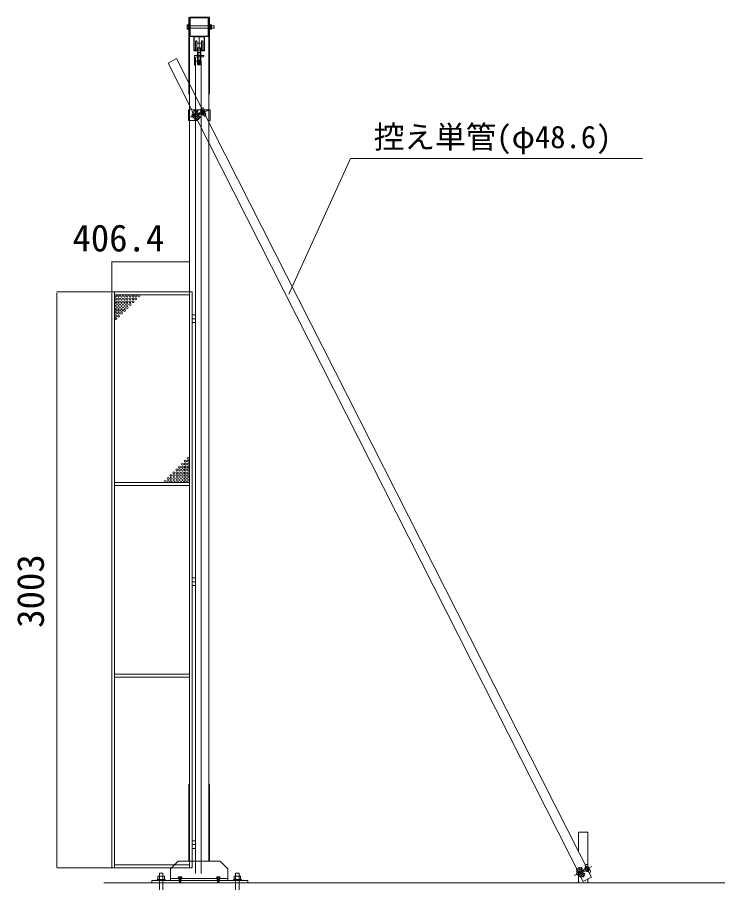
# Model space of a CAD drawing. Units: millimetres, scale not verified. Extents: x -9305 to 9305, y -6415 to 6415.
# Drawn here: x -162 to 3529, y -3684 to 828 of the extents above; entities that cross this region are included whole.
import ezdxf
from ezdxf.enums import TextEntityAlignment as Align

# ---------------------------------------------------------------- set-up
doc = ezdxf.new("R2010")
doc.units = ezdxf.units.MM
doc.header["$LTSCALE"] = 40
doc.linetypes.add('CHAIN2', pattern=[12, 9, -1, 1, -1])
doc.linetypes.add('DOUBLE_CHAIN2', pattern=[12.8, 9, -1, 0.6, -0.6, 0.6, -1])
for name, color, linetype, lineweight in [('0-0_0', 7, 'Continuous', 9), ('0-2_ACCG-3018', 7, 'Continuous', 9), ('0-3_CYG-36', 7, 'Continuous', 9), ('0-8_TEXT', 7, 'Continuous', 9), ('0-B_寸法', 7, 'Continuous', 9)]:
    doc.layers.add(name, color=color, linetype=linetype, lineweight=lineweight)
doc.styles.add('ＭＳ ゴシック', font='')
doc.styles.get('ＭＳ ゴシック').set_extended_font_data('MS Gothic')

msp = doc.modelspace()

# ---------------------------------------------------------------- linework, layer by layer
at = {"layer": '0-0_0'}
for p, q in [((849.74, 784.01), (849.74, 767.01)), ((759.17, 655.03), (759.17, 726.03)), ((761.17, 728.03), (813.17, 728.03)), ((761.17, 655.03), (761.17, 726.03)), ((761.17, 726.03), (813.17, 726.03)), ((787.17, 730.03), (787.17, 718.86)), ((813.17, 655.03), (813.17, 726.03)), ((815.17, 655.03), (815.17, 726.03)), ((768.67, 702.03), (768.67, 658.03)), ((775.47, 705.03), (771.67, 705.03)), ((775.67, 655.03), (775.67, 705.03)), ((775.67, 693.03), (798.67, 693.03)), ((805.67, 658.03), (805.67, 702.03)), ((777.17, 655.03), (761.17, 655.03)), ((761.17, 653.03), (777.17, 653.03)), ((775.67, 668.03), (798.67, 668.03)), ((777.17, 661.03), (779.17, 661.03)), ((777.17, 655.03), (777.17, 661.03)), ((779.17, 661.03), (779.17, 655.03)), ((779.17, 645.23), (780.97, 647.03)), ((779.17, 645.23), (795.17, 645.23)), ((779.17, 645.23), (779.17, 582.03)), ((780.92, 647.03), (780.92, 668.03)), ((780.97, 647.03), (793.37, 647.03)), ((781.17, 580.03), (781.17, 647.03)), ((793.17, 580.03), (793.17, 647.03)), ((793.37, 647.03), (795.17, 645.23)), ((793.42, 647.03), (793.42, 668.03)), ((795.17, 661.03), (795.17, 655.03)), ((797.17, 661.03), (795.17, 661.03)), ((797.17, 655.03), (797.17, 661.03)), ((797.17, 655.03), (813.17, 655.03)), ((813.17, 653.03), (797.17, 653.03)), ((812.17, 628.53), (762.17, 628.53)), ((779.17, 582.03), (781.17, 580.03)), ((779.17, 582.03), (795.17, 582.03)), ((781.17, 580.03), (793.17, 580.03)), ((795.17, 582.03), (793.17, 580.03)), ((326.96, -603.92), (43.79, -603.92)), ((44.79, -607.92), (44.79, -3602.92)), ((330.96, -3606.92), (330.96, -603.92)), ((345.96, -3606.92), (345.96, -603.92)), ((735.96, -3606.92), (735.96, -603.92)), ((750.96, -603.92), (750.96, -3606.92)), ((768.17, -743.92), (751.17, -743.92)), ((767.96, -3466.92), (750.96, -3466.92)), ((767.96, -3486.06), (750.74, -3486.06)), ((750.96, -3486.06), (767.88, -3486.06)), ((328.96, -3606.92), (43.79, -3606.92))]:
    msp.add_line(p, q, dxfattribs=at)
at = {"layer": '0-0_0', "linetype": 'CHAIN2'}
for p, q in [((787.17, 653.03), (787.17, 728.03)), ((787.17, 582.03), (787.17, 607.03))]:
    msp.add_line(p, q, dxfattribs=at)
at = {"layer": '0-0_0'}
for points in [[(802.67, 705.03), (798.67, 705.03), (798.67, 655.03)], [(795.17, 645.23), (795.17, 582.03), (795.17, 590.43)], [(750.96, -763.82), (768.17, -763.82), (768.17, -743.92)], [(751.17, -723.92), (768.17, -723.92), (768.17, -743.92)], [(750.74, -2134.89), (767.96, -2134.89), (767.96, -2114.99), (750.74, -2114.99)], [(750.96, -2095.42), (767.96, -2095.42), (767.96, -2115.42)], [(750.74, -3505.96), (767.96, -3505.96), (767.96, -3466.92)]]:
    msp.add_lwpolyline(points, dxfattribs=at)
for centre, radius, start, end in [((761.17, 726.03), 2, 90, 180), ((813.17, 726.03), 2, 0, 90), ((771.67, 702.03), 3, 90, 180), ((802.67, 702.03), 3, 0, 90), ((761.17, 655.03), 2, 180, 270), ((771.67, 658.03), 3, 180, 270), ((777.17, 655.03), 2, 270, 0), ((797.17, 655.03), 2, 180, 270), ((802.67, 658.03), 3, 270, 0), ((813.17, 655.03), 2, 270, 0)]:
    msp.add_arc(centre, radius, start, end, dxfattribs=at)
at = {"layer": '0-2_ACCG-3018'}
for centre in [(351.96, -624.92), (366.96, -624.92), (381.96, -624.92), (396.96, -624.92), (411.96, -624.92), (426.96, -624.92), (441.96, -624.92), (456.96, -624.92), (471.96, -624.92), (351.96, -639.92), (351.96, -654.92), (351.96, -669.92), (366.96, -639.92), (366.96, -654.92), (366.96, -669.92), (381.96, -639.92), (381.96, -654.92), (381.96, -669.92), (396.96, -639.92), (396.96, -654.92), (396.96, -669.92), (411.96, -639.92), (411.96, -654.92), (411.96, -669.92), (426.96, -639.92), (426.96, -654.92), (426.96, -669.92), (441.96, -639.92), (441.96, -654.92), (456.96, -639.92), (351.96, -684.92), (351.96, -699.92), (351.96, -714.92), (366.96, -684.92), (366.96, -699.92), (366.96, -714.92), (381.96, -684.92), (381.96, -699.92), (381.96, -714.92), (396.96, -684.92), (396.96, -699.92), (411.96, -684.92), (351.96, -729.92), (351.96, -744.92), (366.96, -729.92), (714.96, -1486.92), (729.96, -1471.92), (729.96, -1486.92), (669.96, -1531.92), (684.96, -1516.92), (684.96, -1531.92), (699.96, -1501.92), (699.96, -1516.92), (699.96, -1531.92), (714.96, -1501.92), (714.96, -1516.92), (714.96, -1531.92), (729.96, -1501.92), (729.96, -1516.92), (729.96, -1531.92), (624.96, -1576.92), (639.96, -1561.92), (639.96, -1576.92), (654.96, -1546.92), (654.96, -1561.92), (654.96, -1576.92), (669.96, -1546.92), (669.96, -1561.92), (669.96, -1576.92), (684.96, -1546.92), (684.96, -1561.92), (684.96, -1576.92), (699.96, -1546.92), (699.96, -1561.92), (699.96, -1576.92), (714.96, -1546.92), (714.96, -1561.92), (714.96, -1576.92), (729.96, -1546.92), (729.96, -1561.92), (729.96, -1576.92), (609.96, -1591.92), (624.96, -1591.92), (639.96, -1591.92), (654.96, -1591.92), (669.96, -1591.92), (684.96, -1591.92), (699.96, -1591.92), (714.96, -1591.92), (729.96, -1591.92)]:
    msp.add_circle(centre, 5, dxfattribs=at)
at = {"layer": '0-3_CYG-36'}
for p, q in [((737.17, 826.03), (737.17, 730.03)), ((737.17, 826.01), (737.17, 730.01)), ((835.16, 828.03), (739.17, 828.03)), ((835.17, 828.01), (739.17, 828.01)), ((835.16, 828.03), (840.99, 828.01)), ((837.16, 730.03), (837.16, 826.03)), ((837.17, 730.01), (837.17, 826.01)), ((837.24, -3572.46), (837.24, 827.54)), ((841.74, 827.54), (841.74, 427.54)), ((731.49, 789.01), (724.49, 789.01)), ((724.49, 784.01), (864.99, 784.01)), ((724.49, 772.01), (864.99, 772.01)), ((842.74, 789.01), (851.74, 789.01)), ((844.74, 789.01), (844.74, 767.01)), ((847.74, 767.01), (847.74, 789.01)), ((849.74, 784.01), (849.74, 789.01)), ((851.74, 789.01), (851.74, 767.01)), ((864.99, 784.01), (864.99, 772.01)), ((739.17, 728.03), (835.16, 728.03)), ((739.17, 728.01), (835.17, 728.01)), ((842.24, 763.01), (841.24, 763.01)), ((851.74, 767.01), (842.74, 767.01)), ((625.74, 589.7), (668.58, 612.66)), ((749.49, 345.78), (625.74, 589.7)), ((2833.9, -3655.42), (668.58, 612.66)), ((732.33, 289.78), (732.33, 345.78)), ((732.33, 345.78), (799.02, 345.78)), ((749.05, 316.13), (748.62, 314.53)), ((756.9, 319.06), (749.05, 316.13)), ((750.24, 336.59), (752.55, 330.4)), ((757.98, 318.4), (750.3, 315.53)), ((756.34, 324.18), (755.81, 322.16)), ((756.34, 324.18), (763.21, 326.77)), ((766.33, 322.59), (760.64, 320.48)), ((767.33, 338.85), (764.83, 345.52)), ((767.64, 324.14), (767.3, 325.08)), ((810.28, 339.02), (767.42, 323)), ((776.87, 327.6), (767.64, 324.14)), ((783.25, 327.84), (767.92, 322.11)), ((769.89, 332.32), (775.61, 335.69)), ((786.01, 320.34), (770.67, 314.6)), ((813.79, 329.65), (770.86, 313.6)), ((781.07, 316.36), (771.85, 312.9)), ((774.75, 333.27), (776.87, 327.6)), ((775.23, 331.98), (778.63, 333.99)), ((775.61, 335.69), (779.01, 337.69)), ((779.76, 340.42), (779.87, 340.12)), ((779.87, 340.12), (780.35, 338.84)), ((783.2, 310.68), (781.07, 316.36)), ((782.12, 328.49), (783.21, 327.82)), ((785.62, 319.12), (786.01, 320.34)), ((794.2, 338.34), (809.48, 343.2)), ((795.17, 335.3), (794.2, 338.34)), ((795.17, 335.3), (810.45, 340.15)), ((799.02, 354.02), (803.7, 355.78)), ((814.66, 328.91), (799.94, 322.55)), ((801.21, 319.61), (799.94, 322.55)), ((810.51, 319.01), (800.3, 346.31)), ((801.11, 335.59), (800.58, 337.01)), ((801.1, 335.59), (800.58, 337.01)), ((815.92, 325.97), (801.21, 319.61)), ((805.14, 324.8), (804.61, 326.22)), ((805.14, 324.8), (804.61, 326.22)), ((805.04, 342.21), (805.18, 341.84)), ((806.3, 321.7), (806.26, 321.8)), ((806.73, 337.69), (806.3, 338.83)), ((806.72, 337.7), (806.3, 338.83)), ((810.14, 352.84), (822.74, 319.12)), ((810.66, 327.18), (810.23, 328.32)), ((813.79, 329.65), (810.28, 339.02)), ((815.2, 330.18), (811.69, 339.55)), ((811.92, 323.8), (811.78, 324.18)), ((812.78, 345.78), (844.33, 345.78)), ((844.33, 345.78), (844.33, 289.78)), ((732.33, 289.78), (777.9, 289.78)), ((748.62, 314.53), (751.18, 307.68)), ((752.56, 306.76), (751.18, 307.68)), ((760.4, 309.69), (752.56, 306.76)), ((760.78, 310.9), (753.1, 308.03)), ((763.34, 305.45), (761.6, 306.65)), ((770.21, 308.03), (763.34, 305.46)), ((769.87, 313.27), (764.14, 311.11)), ((766.87, 292.1), (764.56, 298.28)), ((771.85, 312.9), (772.2, 311.98)), ((2790.64, -3677.55), (772.51, 300.4)), ((778.27, 295.29), (777.84, 296.45)), ((778.9, 308.2), (785.43, 309.42)), ((784.27, 293.53), (781.29, 301.49)), ((782.72, 311.96), (786.6, 312.68)), ((785.43, 309.42), (789.31, 310.14)), ((791.55, 308.87), (791.07, 310.15)), ((791.66, 308.57), (791.55, 308.87)), ((819.81, 312.69), (815.13, 310.94)), ((832.4, 289.78), (844.33, 289.78)), ((838.4, 291.21), (838.4, 289.78)), ((734.04, -3172.46), (734.04, -3572.46)), ((734.04, -3172.46), (737.24, -3172.46)), ((840.44, -3172.46), (837.24, -3172.46)), ((840.44, -3172.46), (840.44, -3572.46)), ((2814.7, -3595.28), (2814.7, -3420.63)), ((637.24, -3612.46), (677.24, -3572.46)), ((897.24, -3572.46), (677.24, -3572.46)), ((897.24, -3572.46), (937.24, -3612.46)), ((2772, -3610.47), (2768.84, -3604.09)), ((2814.71, -3605.88), (2773.72, -3626.22)), ((2784.2, -3607.63), (2784.35, -3607.92)), ((2784.35, -3607.92), (2784.96, -3609.14)), ((2798.79, -3608.2), (2813.48, -3601.8)), ((2800.07, -3611.14), (2798.79, -3608.2)), ((2800.07, -3611.14), (2814.76, -3604.74)), ((2801.96, -3592.11), (2806.44, -3589.89)), ((2817, -3625.76), (2804.04, -3599.66)), ((2805.94, -3610.24), (2805.26, -3608.88)), ((2805.94, -3610.23), (2805.26, -3608.88)), ((2809.17, -3603.25), (2809.34, -3603.61)), ((2811.31, -3607.57), (2810.77, -3606.48)), ((2813.14, -3592.14), (2829.15, -3624.39)), ((2819.16, -3614.84), (2814.71, -3605.88)), ((2820.51, -3614.18), (2816.06, -3605.21)), ((571.62, -3668.54), (571.62, -3652.62)), ((573.61, -3650.62), (603.46, -3650.62)), ((579.58, -3634.66), (579.58, -4204.76)), ((597.49, -3634.66), (579.58, -3634.66)), ((597.49, -3801.81), (597.49, -3634.66)), ((605.45, -3652.62), (605.45, -3668.54)), ((637.24, -3612.46), (637.24, -3672.46)), ((682.06, -3654.11), (694, -3654.11)), ((684.05, -3660.08), (684.05, -3654.11)), ((692.01, -3654.11), (692.01, -3660.08)), ((881.05, -3654.11), (892.99, -3654.11)), ((883.04, -3660.08), (883.04, -3654.11)), ((891, -3660.08), (891, -3654.11)), ((937.24, -3672.46), (937.24, -3612.46)), ((969.6, -3668.54), (969.6, -3652.62)), ((971.59, -3650.62), (1001.44, -3650.62)), ((977.56, -3636.65), (977.56, -3801.81)), ((993.48, -3634.66), (979.55, -3634.66)), ((995.46, -4204.76), (995.46, -3636.65)), ((1003.42, -3652.62), (1003.42, -3668.54)), ((2755.23, -3614.48), (2758.17, -3620.39)), ((2756.16, -3634.95), (2755.89, -3636.58)), ((2755.89, -3636.58), (2759.14, -3643.13)), ((2763.66, -3631.22), (2756.16, -3634.95)), ((2764.81, -3631.77), (2757.47, -3635.42)), ((2760.61, -3643.9), (2759.14, -3643.13)), ((2768.11, -3640.18), (2760.61, -3643.9)), ((2768.36, -3638.94), (2761.02, -3642.58)), ((2762.58, -3626.19), (2762.26, -3628.26)), ((2762.58, -3626.19), (2769.15, -3622.91)), ((2766.1, -3684.4), (2766.1, -3641.18)), ((2772.68, -3626.74), (2767.24, -3629.43)), ((2771.47, -3644.1), (2769.61, -3643.09)), ((2778.04, -3640.82), (2771.47, -3644.08)), ((2777.16, -3635.65), (2771.68, -3638.38)), ((2773.83, -3625.06), (2773.39, -3624.17)), ((2776.35, -3657.02), (2773.42, -3651.1)), ((2782.65, -3620.68), (2773.83, -3625.06)), ((2788.98, -3619.78), (2774.31, -3627.06)), ((2775.22, -3616.7), (2783.74, -3610.42)), ((2792.49, -3626.96), (2777.82, -3634.24)), ((2819.16, -3614.84), (2778.12, -3635.22)), ((2787.99, -3631.43), (2779.16, -3635.81)), ((2779.16, -3635.81), (2779.61, -3636.7)), ((2779.96, -3615.26), (2782.65, -3620.68)), ((2780.57, -3616.48), (2783.74, -3614.14)), ((2786.67, -3639.76), (2793.04, -3637.88)), ((2787.37, -3652.67), (2786.82, -3651.56)), ((2787.78, -3619.25), (2788.94, -3619.8)), ((2790.68, -3636.85), (2787.99, -3631.43)), ((2793.51, -3653.8), (2789.74, -3646.19)), ((2790.07, -3635.63), (2793.86, -3634.51)), ((2792.22, -3628.21), (2792.49, -3626.96)), ((2793.04, -3637.88), (2796.82, -3636.76)), ((2820.1, -3615.49), (2806.12, -3623.33)), ((2807.68, -3626.12), (2806.12, -3623.33)), ((2821.66, -3618.28), (2807.68, -3626.12)), ((2811.06, -3620.56), (2810.38, -3619.2)), ((2811.06, -3620.56), (2810.39, -3619.2)), ((2812.53, -3623.52), (2812.48, -3623.43)), ((2816.3, -3617.62), (2815.76, -3616.53)), ((2817.9, -3620.85), (2817.72, -3620.49)), ((2826.9, -3631.09), (2822.42, -3633.32)), ((3529.2, -3684.4), (290.05, -3684.4)), ((540.29, -3672.46), (1040.25, -3672.46)), ((540.29, -3672.46), (540.29, -3684.4)), ((637.24, -3662.46), (937.24, -3662.46)), ((680.07, -3660.08), (680.07, -3656.1)), ((695.99, -3656.1), (695.99, -3660.08)), ((879.06, -3660.08), (879.06, -3656.1)), ((894.98, -3656.1), (894.98, -3660.08)), ((1040.24, -3672.46), (1040.24, -3684.4)), ((2790.64, -3677.55), (2833.9, -3655.42)), ((2814.7, -3684.4), (2814.7, -3665.24))]:
    msp.add_line(p, q, dxfattribs=at)
at = {"layer": '0-3_CYG-36', "linetype": 'CHAIN2'}
for p, q in [((832.36, 341.94), (735, 305.53)), ((833.32, 342.32), (772.23, 319.26)), ((2836.38, -3600.71), (2743.27, -3646.93))]:
    msp.add_line(p, q, dxfattribs=at)
at = {"layer": '0-3_CYG-36', "linetype": 'DOUBLE_CHAIN2'}
for p, q in [((682.06, -3662.07), (682.06, -3672.02)), ((692.01, -3662.07), (684.05, -3662.07)), ((692.01, -3664.06), (684.05, -3662.07)), ((692.01, -3666.05), (684.05, -3664.06)), ((692.01, -3668.04), (684.05, -3666.05)), ((692.01, -3670.03), (684.05, -3668.04)), ((692.01, -3672.02), (684.05, -3670.03)), ((692.01, -3674.01), (684.05, -3672.02)), ((692.01, -3676), (684.05, -3674.01)), ((692.01, -3677.99), (684.05, -3676)), ((692.01, -3679.98), (684.05, -3677.99)), ((692.01, -3681.96), (684.05, -3679.98)), ((692.01, -3683.96), (684.05, -3681.96)), ((694, -3662.07), (694, -3672.02)), ((881.05, -3662.07), (881.05, -3672.02)), ((891, -3664.06), (883.04, -3662.07)), ((891, -3666.05), (883.04, -3664.06)), ((891, -3668.04), (883.04, -3666.05)), ((891, -3670.03), (883.04, -3668.04)), ((891, -3672.02), (883.04, -3670.03)), ((891, -3674.01), (883.04, -3672.02)), ((891, -3676), (883.04, -3674.01)), ((891, -3677.99), (883.04, -3676)), ((891, -3679.98), (883.04, -3677.99)), ((891, -3681.96), (883.04, -3679.98)), ((891, -3683.96), (883.04, -3681.96)), ((892.99, -3662.07), (892.99, -3672.02))]:
    msp.add_line(p, q, dxfattribs=at)
at = {"layer": '0-3_CYG-36'}
for points in [[(732.74, 427.54), (732.74, 827.54), (737.24, 827.54)], [(736.89, 828.01), (736.89, 659.51), (737.39, 504.01)], [(731.49, 767.01), (724.49, 767.01), (724.49, 789.01)], [(841.74, 792.01), (842.74, 792.01), (842.74, 763.01)], [(765.51, 341.5), (770.92, 343.52), (769.63, 344.1), (762.14, 341.3), (761.5, 340.53)], [(781.62, 298.41), (786.32, 300.17), (787.29, 299.73), (787.64, 298.79), (787.2, 297.83), (779.24, 294.85), (778.27, 295.29)], [(2766.1, -3522.94), (2766.1, -3420.63), (2814.7, -3420.63)], [(2769.92, -3608.02), (2775.09, -3605.45), (2773.75, -3605), (2766.59, -3608.56), (2766.04, -3609.4)], [(2809.18, -3600.45), (2801.56, -3604.23), (2801.22, -3605.24)], [(2801.22, -3605.24), (2801.67, -3606.13), (2802.67, -3606.47), (2810.29, -3602.69), (2810.62, -3601.69), (2810.18, -3600.79)], [(2790.38, -3649.22), (2794.88, -3646.99), (2795.88, -3647.33), (2796.32, -3648.22), (2795.99, -3649.23), (2788.37, -3653.01), (2787.37, -3652.67)], [(875.08, -3662.07), (875.08, -3660.08), (898.96, -3660.08), (898.96, -3662.07)]]:
    msp.add_lwpolyline(points, dxfattribs=at)
for points in [[(834.86, 825.73), (739.47, 825.73), (739.47, 730.33), (834.86, 730.33)], [(834.87, 825.71), (739.47, 825.71), (739.47, 730.31), (834.87, 730.31)], [(731.49, 764.01), (732.49, 764.01), (732.49, 792.01), (731.49, 792.01)], [(796.93, 341.05), (797.28, 340.11), (798.25, 339.67), (806.21, 342.65), (806.65, 343.61), (806.3, 344.55), (805.33, 344.99), (797.37, 342.01)], [(804.51, 320.77), (804.42, 321), (813.79, 324.5), (813.88, 324.27), (813.44, 323.3), (805.48, 320.33)], [(2810.85, -3624.63), (2810.74, -3624.4), (2819.7, -3619.96), (2819.81, -3620.18), (2819.47, -3621.19), (2811.86, -3624.97)], [(609.43, -3668.54), (567.64, -3668.54), (567.64, -3672.52), (609.43, -3672.52)], [(699.97, -3662.07), (676.09, -3662.07), (676.09, -3660.08), (699.97, -3660.08)], [(1007.4, -3668.54), (965.62, -3668.54), (965.62, -3672.52), (1007.4, -3672.52)]]:
    msp.add_lwpolyline(points, close=True, dxfattribs=at)
at = {"layer": '0-3_CYG-36', "linetype": 'DOUBLE_CHAIN2'}
for points in [[(684.05, -3660.08), (684.05, -3683.96), (692.01, -3683.96), (692.01, -3660.08)], [(883.04, -3660.08), (883.04, -3683.96), (891, -3683.96), (891, -3660.08)]]:
    msp.add_lwpolyline(points, dxfattribs=at)
at = {"layer": '0-3_CYG-36'}
for centre, radius, start, end in [((739.17, 826.03), 2, 90, 180), ((739.17, 826.01), 2, 90, 180), ((835.16, 826.03), 2, 0, 90), ((835.17, 826.01), 2, 0, 90), ((835.17, 826.01), 2, 0, 90), ((739.17, 730.03), 2, 180, 270), ((739.17, 730.01), 2, 180, 270), ((835.16, 730.03), 2, 270, 0), ((835.17, 730.01), 2, 270, 0), ((755.73, 325.36), 5.57, 126.872, 199.888), ((782.42, 262.69), 80.6, 94.923, 113.534), ((756.83, 326.28), 6.94, 203.878, 261.687), ((752.08, 330.23), 0.5, 306.872, 20.5), ((1042.61, -570.79), 946.72, 106.112, 107.841), ((765.35, 330.12), 10.8, 213.389, 243.874), ((775.72, 320.78), 15.09, 181.149, 219.851), ((768.52, 329.37), 7.12, 205.152, 252.111), ((776.53, 321.13), 10.3, 171.863, 229.739), ((743.03, 308.7), 28.24, 6.912, 34.075), ((772.93, 327.15), 6, 120.483, 200.222), ((776.62, 333.97), 2, 120.483, 200.5), ((776.01, 339.02), 4, 20.5, 101.089), ((776.6, 337.44), 4, 300.483, 20.5), ((778, 339.42), 2, 300.483, 20.5), ((757.8, 314.23), 28.24, 9.965, 30.38), ((758.39, 314.45), 28.24, 12.032, 28.317), ((787.52, 348.98), 12.56, 302.157, 23.706), ((790.26, 326.2), 10.25, 351.271, 49.729), ((803.14, 307.2), 12.56, 17.294, 98.843), ((805.45, 351.09), 5, 20.5, 110.5), ((810.75, 339.2), 4.2, 20.5, 107.638), ((810.75, 339.2), 1, 20.5, 107.638), ((814.06, 343.02), 1, 110.5, 200.5), ((814.26, 329.82), 1, 293.362, 20.5), ((814.26, 329.82), 4.2, 293.362, 20.5), ((820.36, 326.16), 1, 200.5, 290.5), ((818.06, 317.37), 5, 290.5, 20.5), ((765.08, 304.2), 6.94, 139.313, 197.122), ((763.65, 304.17), 5.57, 201.112, 274.128), ((771.54, 307.18), 8.38, 152.038, 191.934), ((764.09, 298.11), 0.5, 20.5, 94.128), ((671.32, 528.07), 247.98, 292.084, 298.514), ((742.68, 368.98), 80.6, 287.466, 306.077), ((774.2, 309.77), 5.56, 141.037, 202.934), ((777.81, 314.1), 6, 200.778, 280.517), ((785.07, 311.38), 2, 200.5, 280.517), ((787.33, 308.75), 4, 20.5, 100.517), ((789.68, 308.17), 2, 20.5, 100.517), ((787.92, 307.17), 4, 299.911, 20.5), ((2794.84, -3684.67), 80.6, 100.823, 119.434), ((3139.33, -4486.99), 946.72, 112.012, 113.741), ((2780.62, -3609.41), 4, 26.4, 106.989), ((2781.37, -3610.92), 4, 306.383, 26.4), ((2782.56, -3608.8), 2, 306.383, 26.4), ((2791.05, -3598.32), 12.56, 308.057, 29.606), ((2808.67, -3594.37), 5, 26.4, 116.4), ((2815.16, -3605.65), 4.2, 26.4, 113.538), ((2815.16, -3605.65), 1, 26.4, 113.538), ((2818.06, -3601.52), 1, 116.4, 206.4), ((573.61, -3652.62), 1.99, 90, 180), ((603.46, -3652.62), 1.99, 0, 90), ((682.06, -3656.1), 1.99, 90, 180), ((694, -3656.1), 1.99, 0, 90), ((881.05, -3656.1), 1.99, 90, 180), ((892.99, -3656.1), 1.99, 0, 90), ((971.59, -3652.62), 1.99, 90, 180), ((979.55, -3636.65), 1.99, 90, 180), ((993.48, -3636.65), 1.99, 0, 90), ((1001.44, -3652.62), 1.99, 0, 90), ((2761.85, -3625.07), 5.57, 132.772, 205.788), ((2762.85, -3624.05), 6.94, 209.778, 267.587), ((2757.72, -3620.61), 0.5, 312.772, 26.4), ((2770.94, -3619.35), 10.8, 219.289, 249.774), ((2773.33, -3645.16), 6.94, 145.213, 203.022), ((2771.91, -3645.34), 5.57, 207.012, 280.028), ((2782.21, -3627.58), 15.09, 187.049, 225.751), ((2774.16, -3619.77), 7.12, 211.052, 258.011), ((2779.45, -3641.53), 8.38, 157.938, 197.834), ((2750.93, -3642.95), 28.24, 12.812, 39.975), ((2782.98, -3627.14), 10.3, 177.763, 235.639), ((2778.78, -3621.52), 6, 126.383, 206.122), ((2772.97, -3651.32), 0.5, 26.4, 100.028), ((2657.06, -3432.11), 247.98, 297.984, 304.414), ((2781.82, -3638.68), 5.56, 146.937, 208.834), ((2744.39, -3583.03), 80.6, 293.366, 311.977), ((2784.97, -3634), 6, 206.678, 286.417), ((2781.75, -3614.37), 2, 126.383, 206.4), ((2765.06, -3635.94), 28.24, 15.865, 36.28), ((2765.62, -3635.66), 28.24, 17.932, 34.217), ((2792.47, -3635.96), 2, 206.4, 286.417), ((2794.99, -3638.35), 4, 26.4, 106.417), ((2797.39, -3638.68), 2, 26.4, 106.417), ((2795.74, -3639.86), 4, 305.811, 26.4), ((2796.12, -3620.7), 10.25, 357.171, 55.629), ((2810.88, -3638.26), 12.56, 23.194, 104.743), ((2819.61, -3614.62), 1, 299.262, 26.4), ((2819.61, -3614.62), 4.2, 299.262, 26.4), ((2826.06, -3617.64), 1, 206.4, 296.4), ((2824.67, -3626.62), 5, 296.4, 26.4)]:
    msp.add_arc(centre, radius, start, end, dxfattribs=at)
at = {"layer": '0-3_CYG-36', "linetype": 'DOUBLE_CHAIN2'}
for centre in [(694, -3656.1), (892.99, -3656.1)]:
    msp.add_arc(centre, 1.99, 0, 90, dxfattribs=at)
at = {"layer": '0-8_TEXT'}
msp.add_lwpolyline([(1255.36, -616.19), (1576.6, 92.13), (3101.16, 92.13)], dxfattribs=at)
at = {"layer": '0-B_寸法'}
for p, q in [((762.17, 628.53), (762.17, 578.53)), ((768.17, 583.03), (768.17, 616.03)), ((768.17, -3636.18), (768.17, 598.53)), ((774.67, 622.53), (807.67, 622.53)), ((812.17, 628.53), (812.17, 627.03)), ((762.17, 578.53), (763.67, 578.53)), ((737.39, 504.01), (737.39, -3572.46)), ((330.96, -603.92), (330.96, -445.73)), ((334.96, -446.73), (733.39, -446.73)), ((750.96, -603.92), (330.96, -603.92)), ((735.96, -618.92), (345.96, -618.92)), ((735.96, -1597.92), (345.96, -1597.92)), ((735.96, -1612.92), (345.96, -1612.92)), ((735.96, -2597.92), (345.96, -2597.92)), ((735.96, -2612.92), (345.96, -2612.92)), ((750.96, -3606.92), (330.96, -3606.92)), ((735.96, -3591.92), (345.96, -3591.92))]:
    msp.add_line(p, q, dxfattribs=at)
msp.add_lwpolyline([(768.17, 578.53), (768.17, 598.53), (798.17, 598.53), (798.17, -3636.18)], dxfattribs=at)
for centre, radius, start, end in [((774.67, 616.03), 6.5, 90, 180), ((807.67, 627.03), 4.5, 270, 0), ((763.67, 583.03), 4.5, 270, 0)]:
    msp.add_arc(centre, radius, start, end, dxfattribs=at)

# ---------------------------------------------------------------- texts
at = {"layer": '0-0_0', "style": 'ＭＳ ゴシック'}
msp.add_text('3003', height=140.8, rotation=90, dxfattribs=at).set_placement((19.51, -2355.42), align=Align.BOTTOM_LEFT)
at = {"layer": '0-8_TEXT', "style": 'ＭＳ ゴシック'}
msp.add_text('控え単管(φ48.6)', height=117.3, dxfattribs=at).set_placement((1698, 110.29), align=Align.BOTTOM_LEFT)
at = {"layer": '0-B_寸法', "style": 'ＭＳ ゴシック'}
msp.add_text('406.4', height=140.8, dxfattribs=at).set_placement((126.06, -435.07), align=Align.BOTTOM_LEFT)

doc.saveas('drawing.dxf')
